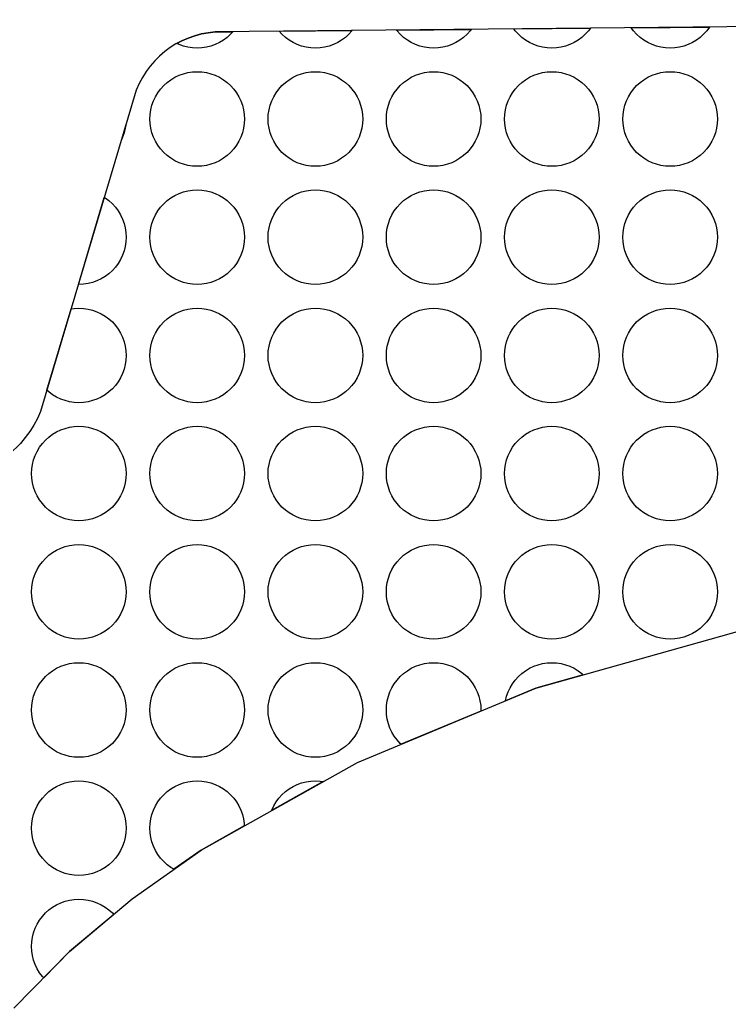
# Model space of a CAD drawing. Header units: millimetres. Extents: x 13 to 146, y -291 to -195.
# Drawn here: x 80.22 to 95.22, y -216.4 to -195.49 of the extents above; entities that cross this region are included whole.
import ezdxf

# ---------------------------------------------------------------- set-up
doc = ezdxf.new("R2010")
doc.units = ezdxf.units.MM
doc.layers.add('background', color=7, linetype='Continuous')
doc.layers.add('outline_2', color=3, linetype='Continuous')

msp = doc.modelspace()

# ---------------------------------------------------------------- linework, layer by layer
at = {"layer": 'background'}
for points in [[(92.28, -195.67), (92.239, -195.725), (92.173, -195.798), (92.1, -195.864), (92.021, -195.922), (91.937, -195.973), (91.848, -196.015), (91.756, -196.048), (91.661, -196.072), (91.564, -196.086), (91.466, -196.091), (91.368, -196.086), (91.27, -196.072), (91.175, -196.048), (91.083, -196.015), (90.994, -195.973), (90.91, -195.922), (90.831, -195.864), (90.758, -195.798), (90.693, -195.725), (90.663, -195.686)], [(94.798, -195.645), (94.797, -195.647), (94.739, -195.725), (94.673, -195.798), (94.6, -195.864), (94.521, -195.922), (94.437, -195.973), (94.348, -196.015), (94.256, -196.048), (94.161, -196.072), (94.064, -196.086), (93.966, -196.091), (93.868, -196.086), (93.77, -196.072), (93.675, -196.048), (93.583, -196.015), (93.494, -195.973), (93.41, -195.922), (93.331, -195.864), (93.258, -195.798), (93.193, -195.725), (93.145, -195.661)], [(83.645, -195.936), (83.777, -195.878), (83.914, -195.83), (84.055, -195.792), (84.199, -195.765), (84.346, -195.748), (84.722, -195.744), (84.673, -195.798), (84.6, -195.864), (84.521, -195.922), (84.437, -195.973), (84.348, -196.015), (84.256, -196.048), (84.161, -196.072), (84.064, -196.086), (83.966, -196.091), (83.868, -196.086), (83.77, -196.072), (83.675, -196.048), (83.583, -196.015), (83.537, -195.993)], [(87.243, -195.719), (87.239, -195.725), (87.173, -195.798), (87.1, -195.864), (87.021, -195.922), (86.937, -195.973), (86.848, -196.015), (86.756, -196.048), (86.661, -196.072), (86.564, -196.086), (86.466, -196.091), (86.368, -196.086), (86.27, -196.072), (86.175, -196.048), (86.083, -196.015), (85.994, -195.973), (85.91, -195.922), (85.831, -195.864), (85.758, -195.798), (85.701, -195.735)], [(89.761, -195.695), (89.739, -195.725), (89.673, -195.798), (89.6, -195.864), (89.521, -195.922), (89.437, -195.973), (89.348, -196.015), (89.256, -196.048), (89.161, -196.072), (89.064, -196.086), (88.966, -196.091), (88.868, -196.086), (88.77, -196.072), (88.675, -196.048), (88.583, -196.015), (88.494, -195.973), (88.41, -195.922), (88.331, -195.864), (88.258, -195.798), (88.193, -195.725), (88.181, -195.71)], [(84.966, -197.591), (84.961, -197.689), (84.946, -197.786), (84.922, -197.881), (84.889, -197.974), (84.847, -198.062), (84.797, -198.147), (84.739, -198.225), (84.673, -198.298), (84.6, -198.364), (84.521, -198.422), (84.437, -198.473), (84.348, -198.515), (84.256, -198.548), (84.161, -198.572), (84.064, -198.586), (83.966, -198.591), (83.868, -198.586), (83.77, -198.572), (83.675, -198.548), (83.583, -198.515), (83.494, -198.473), (83.41, -198.422), (83.331, -198.364), (83.258, -198.298), (83.193, -198.225), (83.134, -198.147), (83.084, -198.062), (83.042, -197.974), (83.009, -197.881), (82.985, -197.786), (82.97, -197.689), (82.966, -197.591), (82.97, -197.493), (82.985, -197.396), (83.009, -197.301), (83.042, -197.208), (83.084, -197.12), (83.134, -197.035), (83.193, -196.957), (83.258, -196.884), (83.331, -196.818), (83.41, -196.76), (83.494, -196.709), (83.583, -196.667), (83.675, -196.634), (83.77, -196.61), (83.868, -196.596), (83.966, -196.591), (84.064, -196.596), (84.161, -196.61), (84.256, -196.634), (84.348, -196.667), (84.437, -196.709), (84.521, -196.76), (84.6, -196.818), (84.673, -196.884), (84.739, -196.957), (84.797, -197.035), (84.847, -197.12), (84.889, -197.208), (84.922, -197.301), (84.946, -197.396), (84.961, -197.493)], [(87.466, -197.591), (87.461, -197.689), (87.446, -197.786), (87.422, -197.881), (87.389, -197.974), (87.347, -198.062), (87.297, -198.147), (87.239, -198.225), (87.173, -198.298), (87.1, -198.364), (87.021, -198.422), (86.937, -198.473), (86.848, -198.515), (86.756, -198.548), (86.661, -198.572), (86.564, -198.586), (86.466, -198.591), (86.368, -198.586), (86.27, -198.572), (86.175, -198.548), (86.083, -198.515), (85.994, -198.473), (85.91, -198.422), (85.831, -198.364), (85.758, -198.298), (85.693, -198.225), (85.634, -198.147), (85.584, -198.062), (85.542, -197.974), (85.509, -197.881), (85.485, -197.786), (85.47, -197.689), (85.466, -197.591), (85.47, -197.493), (85.485, -197.396), (85.509, -197.301), (85.542, -197.208), (85.584, -197.12), (85.634, -197.035), (85.693, -196.957), (85.758, -196.884), (85.831, -196.818), (85.91, -196.76), (85.994, -196.709), (86.083, -196.667), (86.175, -196.634), (86.27, -196.61), (86.368, -196.596), (86.466, -196.591), (86.564, -196.596), (86.661, -196.61), (86.756, -196.634), (86.848, -196.667), (86.937, -196.709), (87.021, -196.76), (87.1, -196.818), (87.173, -196.884), (87.239, -196.957), (87.297, -197.035), (87.347, -197.12), (87.389, -197.208), (87.422, -197.301), (87.446, -197.396), (87.461, -197.493)], [(89.966, -197.591), (89.961, -197.689), (89.946, -197.786), (89.922, -197.881), (89.889, -197.974), (89.847, -198.062), (89.797, -198.147), (89.739, -198.225), (89.673, -198.298), (89.6, -198.364), (89.521, -198.422), (89.437, -198.473), (89.348, -198.515), (89.256, -198.548), (89.161, -198.572), (89.064, -198.586), (88.966, -198.591), (88.868, -198.586), (88.77, -198.572), (88.675, -198.548), (88.583, -198.515), (88.494, -198.473), (88.41, -198.422), (88.331, -198.364), (88.258, -198.298), (88.193, -198.225), (88.134, -198.147), (88.084, -198.062), (88.042, -197.974), (88.009, -197.881), (87.985, -197.786), (87.97, -197.689), (87.966, -197.591), (87.97, -197.493), (87.985, -197.396), (88.009, -197.301), (88.042, -197.208), (88.084, -197.12), (88.134, -197.035), (88.193, -196.957), (88.258, -196.884), (88.331, -196.818), (88.41, -196.76), (88.494, -196.709), (88.583, -196.667), (88.675, -196.634), (88.77, -196.61), (88.868, -196.596), (88.966, -196.591), (89.064, -196.596), (89.161, -196.61), (89.256, -196.634), (89.348, -196.667), (89.437, -196.709), (89.521, -196.76), (89.6, -196.818), (89.673, -196.884), (89.739, -196.957), (89.797, -197.035), (89.847, -197.12), (89.889, -197.208), (89.922, -197.301), (89.946, -197.396), (89.961, -197.493)], [(92.466, -197.591), (92.461, -197.689), (92.446, -197.786), (92.422, -197.881), (92.389, -197.974), (92.347, -198.062), (92.297, -198.147), (92.239, -198.225), (92.173, -198.298), (92.1, -198.364), (92.021, -198.422), (91.937, -198.473), (91.848, -198.515), (91.756, -198.548), (91.661, -198.572), (91.564, -198.586), (91.466, -198.591), (91.368, -198.586), (91.27, -198.572), (91.175, -198.548), (91.083, -198.515), (90.994, -198.473), (90.91, -198.422), (90.831, -198.364), (90.758, -198.298), (90.693, -198.225), (90.634, -198.147), (90.584, -198.062), (90.542, -197.974), (90.509, -197.881), (90.485, -197.786), (90.47, -197.689), (90.466, -197.591), (90.47, -197.493), (90.485, -197.396), (90.509, -197.301), (90.542, -197.208), (90.584, -197.12), (90.634, -197.035), (90.693, -196.957), (90.758, -196.884), (90.831, -196.818), (90.91, -196.76), (90.994, -196.709), (91.083, -196.667), (91.175, -196.634), (91.27, -196.61), (91.368, -196.596), (91.466, -196.591), (91.564, -196.596), (91.661, -196.61), (91.756, -196.634), (91.848, -196.667), (91.937, -196.709), (92.021, -196.76), (92.1, -196.818), (92.173, -196.884), (92.239, -196.957), (92.297, -197.035), (92.347, -197.12), (92.389, -197.208), (92.422, -197.301), (92.446, -197.396), (92.461, -197.493)], [(94.966, -197.591), (94.961, -197.689), (94.946, -197.786), (94.922, -197.881), (94.889, -197.974), (94.847, -198.062), (94.797, -198.147), (94.739, -198.225), (94.673, -198.298), (94.6, -198.364), (94.521, -198.422), (94.437, -198.473), (94.348, -198.515), (94.256, -198.548), (94.161, -198.572), (94.064, -198.586), (93.966, -198.591), (93.868, -198.586), (93.77, -198.572), (93.675, -198.548), (93.583, -198.515), (93.494, -198.473), (93.41, -198.422), (93.331, -198.364), (93.258, -198.298), (93.193, -198.225), (93.134, -198.147), (93.084, -198.062), (93.042, -197.974), (93.009, -197.881), (92.985, -197.786), (92.97, -197.689), (92.966, -197.591), (92.97, -197.493), (92.985, -197.396), (93.009, -197.301), (93.042, -197.208), (93.084, -197.12), (93.134, -197.035), (93.193, -196.957), (93.258, -196.884), (93.331, -196.818), (93.41, -196.76), (93.494, -196.709), (93.583, -196.667), (93.675, -196.634), (93.77, -196.61), (93.868, -196.596), (93.966, -196.591), (94.064, -196.596), (94.161, -196.61), (94.256, -196.634), (94.348, -196.667), (94.437, -196.709), (94.521, -196.76), (94.6, -196.818), (94.673, -196.884), (94.739, -196.957), (94.797, -197.035), (94.847, -197.12), (94.889, -197.208), (94.922, -197.301), (94.946, -197.396), (94.961, -197.493)], [(82.455, -197.731), (82.446, -197.786), (82.422, -197.881), (82.389, -197.974), (82.37, -198.014)], [(84.966, -200.091), (84.961, -200.189), (84.946, -200.286), (84.922, -200.381), (84.889, -200.474), (84.847, -200.562), (84.797, -200.647), (84.739, -200.725), (84.673, -200.798), (84.6, -200.864), (84.521, -200.922), (84.437, -200.973), (84.348, -201.015), (84.256, -201.048), (84.161, -201.072), (84.064, -201.086), (83.966, -201.091), (83.868, -201.086), (83.77, -201.072), (83.675, -201.048), (83.583, -201.015), (83.494, -200.973), (83.41, -200.922), (83.331, -200.864), (83.258, -200.798), (83.193, -200.725), (83.134, -200.647), (83.084, -200.562), (83.042, -200.474), (83.009, -200.381), (82.985, -200.286), (82.97, -200.189), (82.966, -200.091), (82.97, -199.993), (82.985, -199.896), (83.009, -199.801), (83.042, -199.708), (83.084, -199.62), (83.134, -199.535), (83.193, -199.457), (83.258, -199.384), (83.331, -199.318), (83.41, -199.26), (83.494, -199.209), (83.583, -199.167), (83.675, -199.134), (83.77, -199.11), (83.868, -199.096), (83.966, -199.091), (84.064, -199.096), (84.161, -199.11), (84.256, -199.134), (84.348, -199.167), (84.437, -199.209), (84.521, -199.26), (84.6, -199.318), (84.673, -199.384), (84.739, -199.457), (84.797, -199.535), (84.847, -199.62), (84.889, -199.708), (84.922, -199.801), (84.946, -199.896), (84.961, -199.993)], [(87.466, -200.091), (87.461, -200.189), (87.446, -200.286), (87.422, -200.381), (87.389, -200.474), (87.347, -200.562), (87.297, -200.647), (87.239, -200.725), (87.173, -200.798), (87.1, -200.864), (87.021, -200.922), (86.937, -200.973), (86.848, -201.015), (86.756, -201.048), (86.661, -201.072), (86.564, -201.086), (86.466, -201.091), (86.368, -201.086), (86.27, -201.072), (86.175, -201.048), (86.083, -201.015), (85.994, -200.973), (85.91, -200.922), (85.831, -200.864), (85.758, -200.798), (85.693, -200.725), (85.634, -200.647), (85.584, -200.562), (85.542, -200.474), (85.509, -200.381), (85.485, -200.286), (85.47, -200.189), (85.466, -200.091), (85.47, -199.993), (85.485, -199.896), (85.509, -199.801), (85.542, -199.708), (85.584, -199.62), (85.634, -199.535), (85.693, -199.457), (85.758, -199.384), (85.831, -199.318), (85.91, -199.26), (85.994, -199.209), (86.083, -199.167), (86.175, -199.134), (86.27, -199.11), (86.368, -199.096), (86.466, -199.091), (86.564, -199.096), (86.661, -199.11), (86.756, -199.134), (86.848, -199.167), (86.937, -199.209), (87.021, -199.26), (87.1, -199.318), (87.173, -199.384), (87.239, -199.457), (87.297, -199.535), (87.347, -199.62), (87.389, -199.708), (87.422, -199.801), (87.446, -199.896), (87.461, -199.993)], [(89.966, -200.091), (89.961, -200.189), (89.946, -200.286), (89.922, -200.381), (89.889, -200.474), (89.847, -200.562), (89.797, -200.647), (89.739, -200.725), (89.673, -200.798), (89.6, -200.864), (89.521, -200.922), (89.437, -200.973), (89.348, -201.015), (89.256, -201.048), (89.161, -201.072), (89.064, -201.086), (88.966, -201.091), (88.868, -201.086), (88.77, -201.072), (88.675, -201.048), (88.583, -201.015), (88.494, -200.973), (88.41, -200.922), (88.331, -200.864), (88.258, -200.798), (88.193, -200.725), (88.134, -200.647), (88.084, -200.562), (88.042, -200.474), (88.009, -200.381), (87.985, -200.286), (87.97, -200.189), (87.966, -200.091), (87.97, -199.993), (87.985, -199.896), (88.009, -199.801), (88.042, -199.708), (88.084, -199.62), (88.134, -199.535), (88.193, -199.457), (88.258, -199.384), (88.331, -199.318), (88.41, -199.26), (88.494, -199.209), (88.583, -199.167), (88.675, -199.134), (88.77, -199.11), (88.868, -199.096), (88.966, -199.091), (89.064, -199.096), (89.161, -199.11), (89.256, -199.134), (89.348, -199.167), (89.437, -199.209), (89.521, -199.26), (89.6, -199.318), (89.673, -199.384), (89.739, -199.457), (89.797, -199.535), (89.847, -199.62), (89.889, -199.708), (89.922, -199.801), (89.946, -199.896), (89.961, -199.993)], [(92.466, -200.091), (92.461, -200.189), (92.446, -200.286), (92.422, -200.381), (92.389, -200.474), (92.347, -200.562), (92.297, -200.647), (92.239, -200.725), (92.173, -200.798), (92.1, -200.864), (92.021, -200.922), (91.937, -200.973), (91.848, -201.015), (91.756, -201.048), (91.661, -201.072), (91.564, -201.086), (91.466, -201.091), (91.368, -201.086), (91.27, -201.072), (91.175, -201.048), (91.083, -201.015), (90.994, -200.973), (90.91, -200.922), (90.831, -200.864), (90.758, -200.798), (90.693, -200.725), (90.634, -200.647), (90.584, -200.562), (90.542, -200.474), (90.509, -200.381), (90.485, -200.286), (90.47, -200.189), (90.466, -200.091), (90.47, -199.993), (90.485, -199.896), (90.509, -199.801), (90.542, -199.708), (90.584, -199.62), (90.634, -199.535), (90.693, -199.457), (90.758, -199.384), (90.831, -199.318), (90.91, -199.26), (90.994, -199.209), (91.083, -199.167), (91.175, -199.134), (91.27, -199.11), (91.368, -199.096), (91.466, -199.091), (91.564, -199.096), (91.661, -199.11), (91.756, -199.134), (91.848, -199.167), (91.937, -199.209), (92.021, -199.26), (92.1, -199.318), (92.173, -199.384), (92.239, -199.457), (92.297, -199.535), (92.347, -199.62), (92.389, -199.708), (92.422, -199.801), (92.446, -199.896), (92.461, -199.993)], [(94.966, -200.091), (94.961, -200.189), (94.946, -200.286), (94.922, -200.381), (94.889, -200.474), (94.847, -200.562), (94.797, -200.647), (94.739, -200.725), (94.673, -200.798), (94.6, -200.864), (94.521, -200.922), (94.437, -200.973), (94.348, -201.015), (94.256, -201.048), (94.161, -201.072), (94.064, -201.086), (93.966, -201.091), (93.868, -201.086), (93.77, -201.072), (93.675, -201.048), (93.583, -201.015), (93.494, -200.973), (93.41, -200.922), (93.331, -200.864), (93.258, -200.798), (93.193, -200.725), (93.134, -200.647), (93.084, -200.562), (93.042, -200.474), (93.009, -200.381), (92.985, -200.286), (92.97, -200.189), (92.966, -200.091), (92.97, -199.993), (92.985, -199.896), (93.009, -199.801), (93.042, -199.708), (93.084, -199.62), (93.134, -199.535), (93.193, -199.457), (93.258, -199.384), (93.331, -199.318), (93.41, -199.26), (93.494, -199.209), (93.583, -199.167), (93.675, -199.134), (93.77, -199.11), (93.868, -199.096), (93.966, -199.091), (94.064, -199.096), (94.161, -199.11), (94.256, -199.134), (94.348, -199.167), (94.437, -199.209), (94.521, -199.26), (94.6, -199.318), (94.673, -199.384), (94.739, -199.457), (94.797, -199.535), (94.847, -199.62), (94.889, -199.708), (94.922, -199.801), (94.946, -199.896), (94.961, -199.993)], [(82.003, -199.249), (82.021, -199.26), (82.1, -199.318), (82.173, -199.384), (82.239, -199.457), (82.297, -199.535), (82.347, -199.62), (82.389, -199.708), (82.422, -199.801), (82.446, -199.896), (82.461, -199.993), (82.466, -200.091), (82.461, -200.189), (82.446, -200.286), (82.422, -200.381), (82.389, -200.474), (82.347, -200.562), (82.297, -200.647), (82.239, -200.725), (82.173, -200.798), (82.1, -200.864), (82.021, -200.922), (81.937, -200.973), (81.848, -201.015), (81.756, -201.048), (81.661, -201.072), (81.564, -201.086), (81.466, -201.091), (81.455, -201.09)], [(81.301, -201.606), (81.368, -201.596), (81.466, -201.591), (81.564, -201.596), (81.661, -201.61), (81.756, -201.634), (81.848, -201.667), (81.937, -201.709), (82.021, -201.76), (82.1, -201.818), (82.173, -201.884), (82.239, -201.957), (82.297, -202.035), (82.347, -202.12), (82.389, -202.208), (82.422, -202.301), (82.446, -202.396), (82.461, -202.493), (82.466, -202.591), (82.461, -202.689), (82.446, -202.786), (82.422, -202.881), (82.389, -202.974), (82.347, -203.062), (82.297, -203.147), (82.239, -203.225), (82.173, -203.298), (82.1, -203.364), (82.021, -203.422), (81.937, -203.473), (81.848, -203.515), (81.756, -203.548), (81.661, -203.572), (81.564, -203.586), (81.466, -203.591), (81.368, -203.586), (81.27, -203.572), (81.175, -203.548), (81.083, -203.515), (80.994, -203.473), (80.91, -203.422), (80.831, -203.364), (80.789, -203.326)], [(84.966, -202.591), (84.961, -202.689), (84.946, -202.786), (84.922, -202.881), (84.889, -202.974), (84.847, -203.062), (84.797, -203.147), (84.739, -203.225), (84.673, -203.298), (84.6, -203.364), (84.521, -203.422), (84.437, -203.473), (84.348, -203.515), (84.256, -203.548), (84.161, -203.572), (84.064, -203.586), (83.966, -203.591), (83.868, -203.586), (83.77, -203.572), (83.675, -203.548), (83.583, -203.515), (83.494, -203.473), (83.41, -203.422), (83.331, -203.364), (83.258, -203.298), (83.193, -203.225), (83.134, -203.147), (83.084, -203.062), (83.042, -202.974), (83.009, -202.881), (82.985, -202.786), (82.97, -202.689), (82.966, -202.591), (82.97, -202.493), (82.985, -202.396), (83.009, -202.301), (83.042, -202.208), (83.084, -202.12), (83.134, -202.035), (83.193, -201.957), (83.258, -201.884), (83.331, -201.818), (83.41, -201.76), (83.494, -201.709), (83.583, -201.667), (83.675, -201.634), (83.77, -201.61), (83.868, -201.596), (83.966, -201.591), (84.064, -201.596), (84.161, -201.61), (84.256, -201.634), (84.348, -201.667), (84.437, -201.709), (84.521, -201.76), (84.6, -201.818), (84.673, -201.884), (84.739, -201.957), (84.797, -202.035), (84.847, -202.12), (84.889, -202.208), (84.922, -202.301), (84.946, -202.396), (84.961, -202.493)], [(87.466, -202.591), (87.461, -202.689), (87.446, -202.786), (87.422, -202.881), (87.389, -202.974), (87.347, -203.062), (87.297, -203.147), (87.239, -203.225), (87.173, -203.298), (87.1, -203.364), (87.021, -203.422), (86.937, -203.473), (86.848, -203.515), (86.756, -203.548), (86.661, -203.572), (86.564, -203.586), (86.466, -203.591), (86.368, -203.586), (86.27, -203.572), (86.175, -203.548), (86.083, -203.515), (85.994, -203.473), (85.91, -203.422), (85.831, -203.364), (85.758, -203.298), (85.693, -203.225), (85.634, -203.147), (85.584, -203.062), (85.542, -202.974), (85.509, -202.881), (85.485, -202.786), (85.47, -202.689), (85.466, -202.591), (85.47, -202.493), (85.485, -202.396), (85.509, -202.301), (85.542, -202.208), (85.584, -202.12), (85.634, -202.035), (85.693, -201.957), (85.758, -201.884), (85.831, -201.818), (85.91, -201.76), (85.994, -201.709), (86.083, -201.667), (86.175, -201.634), (86.27, -201.61), (86.368, -201.596), (86.466, -201.591), (86.564, -201.596), (86.661, -201.61), (86.756, -201.634), (86.848, -201.667), (86.937, -201.709), (87.021, -201.76), (87.1, -201.818), (87.173, -201.884), (87.239, -201.957), (87.297, -202.035), (87.347, -202.12), (87.389, -202.208), (87.422, -202.301), (87.446, -202.396), (87.461, -202.493)], [(89.966, -202.591), (89.961, -202.689), (89.946, -202.786), (89.922, -202.881), (89.889, -202.974), (89.847, -203.062), (89.797, -203.147), (89.739, -203.225), (89.673, -203.298), (89.6, -203.364), (89.521, -203.422), (89.437, -203.473), (89.348, -203.515), (89.256, -203.548), (89.161, -203.572), (89.064, -203.586), (88.966, -203.591), (88.868, -203.586), (88.77, -203.572), (88.675, -203.548), (88.583, -203.515), (88.494, -203.473), (88.41, -203.422), (88.331, -203.364), (88.258, -203.298), (88.193, -203.225), (88.134, -203.147), (88.084, -203.062), (88.042, -202.974), (88.009, -202.881), (87.985, -202.786), (87.97, -202.689), (87.966, -202.591), (87.97, -202.493), (87.985, -202.396), (88.009, -202.301), (88.042, -202.208), (88.084, -202.12), (88.134, -202.035), (88.193, -201.957), (88.258, -201.884), (88.331, -201.818), (88.41, -201.76), (88.494, -201.709), (88.583, -201.667), (88.675, -201.634), (88.77, -201.61), (88.868, -201.596), (88.966, -201.591), (89.064, -201.596), (89.161, -201.61), (89.256, -201.634), (89.348, -201.667), (89.437, -201.709), (89.521, -201.76), (89.6, -201.818), (89.673, -201.884), (89.739, -201.957), (89.797, -202.035), (89.847, -202.12), (89.889, -202.208), (89.922, -202.301), (89.946, -202.396), (89.961, -202.493)], [(92.466, -202.591), (92.461, -202.689), (92.446, -202.786), (92.422, -202.881), (92.389, -202.974), (92.347, -203.062), (92.297, -203.147), (92.239, -203.225), (92.173, -203.298), (92.1, -203.364), (92.021, -203.422), (91.937, -203.473), (91.848, -203.515), (91.756, -203.548), (91.661, -203.572), (91.564, -203.586), (91.466, -203.591), (91.368, -203.586), (91.27, -203.572), (91.175, -203.548), (91.083, -203.515), (90.994, -203.473), (90.91, -203.422), (90.831, -203.364), (90.758, -203.298), (90.693, -203.225), (90.634, -203.147), (90.584, -203.062), (90.542, -202.974), (90.509, -202.881), (90.485, -202.786), (90.47, -202.689), (90.466, -202.591), (90.47, -202.493), (90.485, -202.396), (90.509, -202.301), (90.542, -202.208), (90.584, -202.12), (90.634, -202.035), (90.693, -201.957), (90.758, -201.884), (90.831, -201.818), (90.91, -201.76), (90.994, -201.709), (91.083, -201.667), (91.175, -201.634), (91.27, -201.61), (91.368, -201.596), (91.466, -201.591), (91.564, -201.596), (91.661, -201.61), (91.756, -201.634), (91.848, -201.667), (91.937, -201.709), (92.021, -201.76), (92.1, -201.818), (92.173, -201.884), (92.239, -201.957), (92.297, -202.035), (92.347, -202.12), (92.389, -202.208), (92.422, -202.301), (92.446, -202.396), (92.461, -202.493)], [(94.966, -202.591), (94.961, -202.689), (94.946, -202.786), (94.922, -202.881), (94.889, -202.974), (94.847, -203.062), (94.797, -203.147), (94.739, -203.225), (94.673, -203.298), (94.6, -203.364), (94.521, -203.422), (94.437, -203.473), (94.348, -203.515), (94.256, -203.548), (94.161, -203.572), (94.064, -203.586), (93.966, -203.591), (93.868, -203.586), (93.77, -203.572), (93.675, -203.548), (93.583, -203.515), (93.494, -203.473), (93.41, -203.422), (93.331, -203.364), (93.258, -203.298), (93.193, -203.225), (93.134, -203.147), (93.084, -203.062), (93.042, -202.974), (93.009, -202.881), (92.985, -202.786), (92.97, -202.689), (92.966, -202.591), (92.97, -202.493), (92.985, -202.396), (93.009, -202.301), (93.042, -202.208), (93.084, -202.12), (93.134, -202.035), (93.193, -201.957), (93.258, -201.884), (93.331, -201.818), (93.41, -201.76), (93.494, -201.709), (93.583, -201.667), (93.675, -201.634), (93.77, -201.61), (93.868, -201.596), (93.966, -201.591), (94.064, -201.596), (94.161, -201.61), (94.256, -201.634), (94.348, -201.667), (94.437, -201.709), (94.521, -201.76), (94.6, -201.818), (94.673, -201.884), (94.739, -201.957), (94.797, -202.035), (94.847, -202.12), (94.889, -202.208), (94.922, -202.301), (94.946, -202.396), (94.961, -202.493)], [(82.466, -205.091), (82.461, -205.189), (82.446, -205.286), (82.422, -205.381), (82.389, -205.474), (82.347, -205.562), (82.297, -205.647), (82.239, -205.725), (82.173, -205.798), (82.1, -205.864), (82.021, -205.922), (81.937, -205.973), (81.848, -206.015), (81.756, -206.048), (81.661, -206.072), (81.564, -206.086), (81.466, -206.091), (81.368, -206.086), (81.27, -206.072), (81.175, -206.048), (81.083, -206.015), (80.994, -205.973), (80.91, -205.922), (80.831, -205.864), (80.758, -205.798), (80.693, -205.725), (80.634, -205.647), (80.584, -205.562), (80.542, -205.474), (80.509, -205.381), (80.485, -205.286), (80.47, -205.189), (80.466, -205.091), (80.47, -204.993), (80.485, -204.896), (80.509, -204.801), (80.542, -204.708), (80.584, -204.62), (80.634, -204.535), (80.693, -204.457), (80.758, -204.384), (80.831, -204.318), (80.91, -204.26), (80.994, -204.209), (81.083, -204.167), (81.175, -204.134), (81.27, -204.11), (81.368, -204.096), (81.466, -204.091), (81.564, -204.096), (81.661, -204.11), (81.756, -204.134), (81.848, -204.167), (81.937, -204.209), (82.021, -204.26), (82.1, -204.318), (82.173, -204.384), (82.239, -204.457), (82.297, -204.535), (82.347, -204.62), (82.389, -204.708), (82.422, -204.801), (82.446, -204.896), (82.461, -204.993)], [(84.966, -205.091), (84.961, -205.189), (84.946, -205.286), (84.922, -205.381), (84.889, -205.474), (84.847, -205.562), (84.797, -205.647), (84.739, -205.725), (84.673, -205.798), (84.6, -205.864), (84.521, -205.922), (84.437, -205.973), (84.348, -206.015), (84.256, -206.048), (84.161, -206.072), (84.064, -206.086), (83.966, -206.091), (83.868, -206.086), (83.77, -206.072), (83.675, -206.048), (83.583, -206.015), (83.494, -205.973), (83.41, -205.922), (83.331, -205.864), (83.258, -205.798), (83.193, -205.725), (83.134, -205.647), (83.084, -205.562), (83.042, -205.474), (83.009, -205.381), (82.985, -205.286), (82.97, -205.189), (82.966, -205.091), (82.97, -204.993), (82.985, -204.896), (83.009, -204.801), (83.042, -204.708), (83.084, -204.62), (83.134, -204.535), (83.193, -204.457), (83.258, -204.384), (83.331, -204.318), (83.41, -204.26), (83.494, -204.209), (83.583, -204.167), (83.675, -204.134), (83.77, -204.11), (83.868, -204.096), (83.966, -204.091), (84.064, -204.096), (84.161, -204.11), (84.256, -204.134), (84.348, -204.167), (84.437, -204.209), (84.521, -204.26), (84.6, -204.318), (84.673, -204.384), (84.739, -204.457), (84.797, -204.535), (84.847, -204.62), (84.889, -204.708), (84.922, -204.801), (84.946, -204.896), (84.961, -204.993)], [(87.466, -205.091), (87.461, -205.189), (87.446, -205.286), (87.422, -205.381), (87.389, -205.474), (87.347, -205.562), (87.297, -205.647), (87.239, -205.725), (87.173, -205.798), (87.1, -205.864), (87.021, -205.922), (86.937, -205.973), (86.848, -206.015), (86.756, -206.048), (86.661, -206.072), (86.564, -206.086), (86.466, -206.091), (86.368, -206.086), (86.27, -206.072), (86.175, -206.048), (86.083, -206.015), (85.994, -205.973), (85.91, -205.922), (85.831, -205.864), (85.758, -205.798), (85.693, -205.725), (85.634, -205.647), (85.584, -205.562), (85.542, -205.474), (85.509, -205.381), (85.485, -205.286), (85.47, -205.189), (85.466, -205.091), (85.47, -204.993), (85.485, -204.896), (85.509, -204.801), (85.542, -204.708), (85.584, -204.62), (85.634, -204.535), (85.693, -204.457), (85.758, -204.384), (85.831, -204.318), (85.91, -204.26), (85.994, -204.209), (86.083, -204.167), (86.175, -204.134), (86.27, -204.11), (86.368, -204.096), (86.466, -204.091), (86.564, -204.096), (86.661, -204.11), (86.756, -204.134), (86.848, -204.167), (86.937, -204.209), (87.021, -204.26), (87.1, -204.318), (87.173, -204.384), (87.239, -204.457), (87.297, -204.535), (87.347, -204.62), (87.389, -204.708), (87.422, -204.801), (87.446, -204.896), (87.461, -204.993)], [(89.966, -205.091), (89.961, -205.189), (89.946, -205.286), (89.922, -205.381), (89.889, -205.474), (89.847, -205.562), (89.797, -205.647), (89.739, -205.725), (89.673, -205.798), (89.6, -205.864), (89.521, -205.922), (89.437, -205.973), (89.348, -206.015), (89.256, -206.048), (89.161, -206.072), (89.064, -206.086), (88.966, -206.091), (88.868, -206.086), (88.77, -206.072), (88.675, -206.048), (88.583, -206.015), (88.494, -205.973), (88.41, -205.922), (88.331, -205.864), (88.258, -205.798), (88.193, -205.725), (88.134, -205.647), (88.084, -205.562), (88.042, -205.474), (88.009, -205.381), (87.985, -205.286), (87.97, -205.189), (87.966, -205.091), (87.97, -204.993), (87.985, -204.896), (88.009, -204.801), (88.042, -204.708), (88.084, -204.62), (88.134, -204.535), (88.193, -204.457), (88.258, -204.384), (88.331, -204.318), (88.41, -204.26), (88.494, -204.209), (88.583, -204.167), (88.675, -204.134), (88.77, -204.11), (88.868, -204.096), (88.966, -204.091), (89.064, -204.096), (89.161, -204.11), (89.256, -204.134), (89.348, -204.167), (89.437, -204.209), (89.521, -204.26), (89.6, -204.318), (89.673, -204.384), (89.739, -204.457), (89.797, -204.535), (89.847, -204.62), (89.889, -204.708), (89.922, -204.801), (89.946, -204.896), (89.961, -204.993)], [(92.466, -205.091), (92.461, -205.189), (92.446, -205.286), (92.422, -205.381), (92.389, -205.474), (92.347, -205.562), (92.297, -205.647), (92.239, -205.725), (92.173, -205.798), (92.1, -205.864), (92.021, -205.922), (91.937, -205.973), (91.848, -206.015), (91.756, -206.048), (91.661, -206.072), (91.564, -206.086), (91.466, -206.091), (91.368, -206.086), (91.27, -206.072), (91.175, -206.048), (91.083, -206.015), (90.994, -205.973), (90.91, -205.922), (90.831, -205.864), (90.758, -205.798), (90.693, -205.725), (90.634, -205.647), (90.584, -205.562), (90.542, -205.474), (90.509, -205.381), (90.485, -205.286), (90.47, -205.189), (90.466, -205.091), (90.47, -204.993), (90.485, -204.896), (90.509, -204.801), (90.542, -204.708), (90.584, -204.62), (90.634, -204.535), (90.693, -204.457), (90.758, -204.384), (90.831, -204.318), (90.91, -204.26), (90.994, -204.209), (91.083, -204.167), (91.175, -204.134), (91.27, -204.11), (91.368, -204.096), (91.466, -204.091), (91.564, -204.096), (91.661, -204.11), (91.756, -204.134), (91.848, -204.167), (91.937, -204.209), (92.021, -204.26), (92.1, -204.318), (92.173, -204.384), (92.239, -204.457), (92.297, -204.535), (92.347, -204.62), (92.389, -204.708), (92.422, -204.801), (92.446, -204.896), (92.461, -204.993)], [(94.966, -205.091), (94.961, -205.189), (94.946, -205.286), (94.922, -205.381), (94.889, -205.474), (94.847, -205.562), (94.797, -205.647), (94.739, -205.725), (94.673, -205.798), (94.6, -205.864), (94.521, -205.922), (94.437, -205.973), (94.348, -206.015), (94.256, -206.048), (94.161, -206.072), (94.064, -206.086), (93.966, -206.091), (93.868, -206.086), (93.77, -206.072), (93.675, -206.048), (93.583, -206.015), (93.494, -205.973), (93.41, -205.922), (93.331, -205.864), (93.258, -205.798), (93.193, -205.725), (93.134, -205.647), (93.084, -205.562), (93.042, -205.474), (93.009, -205.381), (92.985, -205.286), (92.97, -205.189), (92.966, -205.091), (92.97, -204.993), (92.985, -204.896), (93.009, -204.801), (93.042, -204.708), (93.084, -204.62), (93.134, -204.535), (93.193, -204.457), (93.258, -204.384), (93.331, -204.318), (93.41, -204.26), (93.494, -204.209), (93.583, -204.167), (93.675, -204.134), (93.77, -204.11), (93.868, -204.096), (93.966, -204.091), (94.064, -204.096), (94.161, -204.11), (94.256, -204.134), (94.348, -204.167), (94.437, -204.209), (94.521, -204.26), (94.6, -204.318), (94.673, -204.384), (94.739, -204.457), (94.797, -204.535), (94.847, -204.62), (94.889, -204.708), (94.922, -204.801), (94.946, -204.896), (94.961, -204.993)], [(82.466, -207.591), (82.461, -207.689), (82.446, -207.786), (82.422, -207.881), (82.389, -207.974), (82.347, -208.062), (82.297, -208.147), (82.239, -208.225), (82.173, -208.298), (82.1, -208.364), (82.021, -208.422), (81.937, -208.473), (81.848, -208.515), (81.756, -208.548), (81.661, -208.572), (81.564, -208.586), (81.466, -208.591), (81.368, -208.586), (81.27, -208.572), (81.175, -208.548), (81.083, -208.515), (80.994, -208.473), (80.91, -208.422), (80.831, -208.364), (80.758, -208.298), (80.693, -208.225), (80.634, -208.147), (80.584, -208.062), (80.542, -207.974), (80.509, -207.881), (80.485, -207.786), (80.47, -207.689), (80.466, -207.591), (80.47, -207.493), (80.485, -207.396), (80.509, -207.301), (80.542, -207.208), (80.584, -207.12), (80.634, -207.035), (80.693, -206.957), (80.758, -206.884), (80.831, -206.818), (80.91, -206.76), (80.994, -206.709), (81.083, -206.667), (81.175, -206.634), (81.27, -206.61), (81.368, -206.596), (81.466, -206.591), (81.564, -206.596), (81.661, -206.61), (81.756, -206.634), (81.848, -206.667), (81.937, -206.709), (82.021, -206.76), (82.1, -206.818), (82.173, -206.884), (82.239, -206.957), (82.297, -207.035), (82.347, -207.12), (82.389, -207.208), (82.422, -207.301), (82.446, -207.396), (82.461, -207.493)], [(84.966, -207.591), (84.961, -207.689), (84.946, -207.786), (84.922, -207.881), (84.889, -207.974), (84.847, -208.062), (84.797, -208.147), (84.739, -208.225), (84.673, -208.298), (84.6, -208.364), (84.521, -208.422), (84.437, -208.473), (84.348, -208.515), (84.256, -208.548), (84.161, -208.572), (84.064, -208.586), (83.966, -208.591), (83.868, -208.586), (83.77, -208.572), (83.675, -208.548), (83.583, -208.515), (83.494, -208.473), (83.41, -208.422), (83.331, -208.364), (83.258, -208.298), (83.193, -208.225), (83.134, -208.147), (83.084, -208.062), (83.042, -207.974), (83.009, -207.881), (82.985, -207.786), (82.97, -207.689), (82.966, -207.591), (82.97, -207.493), (82.985, -207.396), (83.009, -207.301), (83.042, -207.208), (83.084, -207.12), (83.134, -207.035), (83.193, -206.957), (83.258, -206.884), (83.331, -206.818), (83.41, -206.76), (83.494, -206.709), (83.583, -206.667), (83.675, -206.634), (83.77, -206.61), (83.868, -206.596), (83.966, -206.591), (84.064, -206.596), (84.161, -206.61), (84.256, -206.634), (84.348, -206.667), (84.437, -206.709), (84.521, -206.76), (84.6, -206.818), (84.673, -206.884), (84.739, -206.957), (84.797, -207.035), (84.847, -207.12), (84.889, -207.208), (84.922, -207.301), (84.946, -207.396), (84.961, -207.493)], [(87.466, -207.591), (87.461, -207.689), (87.446, -207.786), (87.422, -207.881), (87.389, -207.974), (87.347, -208.062), (87.297, -208.147), (87.239, -208.225), (87.173, -208.298), (87.1, -208.364), (87.021, -208.422), (86.937, -208.473), (86.848, -208.515), (86.756, -208.548), (86.661, -208.572), (86.564, -208.586), (86.466, -208.591), (86.368, -208.586), (86.27, -208.572), (86.175, -208.548), (86.083, -208.515), (85.994, -208.473), (85.91, -208.422), (85.831, -208.364), (85.758, -208.298), (85.693, -208.225), (85.634, -208.147), (85.584, -208.062), (85.542, -207.974), (85.509, -207.881), (85.485, -207.786), (85.47, -207.689), (85.466, -207.591), (85.47, -207.493), (85.485, -207.396), (85.509, -207.301), (85.542, -207.208), (85.584, -207.12), (85.634, -207.035), (85.693, -206.957), (85.758, -206.884), (85.831, -206.818), (85.91, -206.76), (85.994, -206.709), (86.083, -206.667), (86.175, -206.634), (86.27, -206.61), (86.368, -206.596), (86.466, -206.591), (86.564, -206.596), (86.661, -206.61), (86.756, -206.634), (86.848, -206.667), (86.937, -206.709), (87.021, -206.76), (87.1, -206.818), (87.173, -206.884), (87.239, -206.957), (87.297, -207.035), (87.347, -207.12), (87.389, -207.208), (87.422, -207.301), (87.446, -207.396), (87.461, -207.493)], [(89.966, -207.591), (89.961, -207.689), (89.946, -207.786), (89.922, -207.881), (89.889, -207.974), (89.847, -208.062), (89.797, -208.147), (89.739, -208.225), (89.673, -208.298), (89.6, -208.364), (89.521, -208.422), (89.437, -208.473), (89.348, -208.515), (89.256, -208.548), (89.161, -208.572), (89.064, -208.586), (88.966, -208.591), (88.868, -208.586), (88.77, -208.572), (88.675, -208.548), (88.583, -208.515), (88.494, -208.473), (88.41, -208.422), (88.331, -208.364), (88.258, -208.298), (88.193, -208.225), (88.134, -208.147), (88.084, -208.062), (88.042, -207.974), (88.009, -207.881), (87.985, -207.786), (87.97, -207.689), (87.966, -207.591), (87.97, -207.493), (87.985, -207.396), (88.009, -207.301), (88.042, -207.208), (88.084, -207.12), (88.134, -207.035), (88.193, -206.957), (88.258, -206.884), (88.331, -206.818), (88.41, -206.76), (88.494, -206.709), (88.583, -206.667), (88.675, -206.634), (88.77, -206.61), (88.868, -206.596), (88.966, -206.591), (89.064, -206.596), (89.161, -206.61), (89.256, -206.634), (89.348, -206.667), (89.437, -206.709), (89.521, -206.76), (89.6, -206.818), (89.673, -206.884), (89.739, -206.957), (89.797, -207.035), (89.847, -207.12), (89.889, -207.208), (89.922, -207.301), (89.946, -207.396), (89.961, -207.493)], [(92.466, -207.591), (92.461, -207.689), (92.446, -207.786), (92.422, -207.881), (92.389, -207.974), (92.347, -208.062), (92.297, -208.147), (92.239, -208.225), (92.173, -208.298), (92.1, -208.364), (92.021, -208.422), (91.937, -208.473), (91.848, -208.515), (91.756, -208.548), (91.661, -208.572), (91.564, -208.586), (91.466, -208.591), (91.368, -208.586), (91.27, -208.572), (91.175, -208.548), (91.083, -208.515), (90.994, -208.473), (90.91, -208.422), (90.831, -208.364), (90.758, -208.298), (90.693, -208.225), (90.634, -208.147), (90.584, -208.062), (90.542, -207.974), (90.509, -207.881), (90.485, -207.786), (90.47, -207.689), (90.466, -207.591), (90.47, -207.493), (90.485, -207.396), (90.509, -207.301), (90.542, -207.208), (90.584, -207.12), (90.634, -207.035), (90.693, -206.957), (90.758, -206.884), (90.831, -206.818), (90.91, -206.76), (90.994, -206.709), (91.083, -206.667), (91.175, -206.634), (91.27, -206.61), (91.368, -206.596), (91.466, -206.591), (91.564, -206.596), (91.661, -206.61), (91.756, -206.634), (91.848, -206.667), (91.937, -206.709), (92.021, -206.76), (92.1, -206.818), (92.173, -206.884), (92.239, -206.957), (92.297, -207.035), (92.347, -207.12), (92.389, -207.208), (92.422, -207.301), (92.446, -207.396), (92.461, -207.493)], [(94.966, -207.591), (94.961, -207.689), (94.946, -207.786), (94.922, -207.881), (94.889, -207.974), (94.847, -208.062), (94.797, -208.147), (94.739, -208.225), (94.673, -208.298), (94.6, -208.364), (94.521, -208.422), (94.437, -208.473), (94.348, -208.515), (94.256, -208.548), (94.161, -208.572), (94.064, -208.586), (93.966, -208.591), (93.868, -208.586), (93.77, -208.572), (93.675, -208.548), (93.583, -208.515), (93.494, -208.473), (93.41, -208.422), (93.331, -208.364), (93.258, -208.298), (93.193, -208.225), (93.134, -208.147), (93.084, -208.062), (93.042, -207.974), (93.009, -207.881), (92.985, -207.786), (92.97, -207.689), (92.966, -207.591), (92.97, -207.493), (92.985, -207.396), (93.009, -207.301), (93.042, -207.208), (93.084, -207.12), (93.134, -207.035), (93.193, -206.957), (93.258, -206.884), (93.331, -206.818), (93.41, -206.76), (93.494, -206.709), (93.583, -206.667), (93.675, -206.634), (93.77, -206.61), (93.868, -206.596), (93.966, -206.591), (94.064, -206.596), (94.161, -206.61), (94.256, -206.634), (94.348, -206.667), (94.437, -206.709), (94.521, -206.76), (94.6, -206.818), (94.673, -206.884), (94.739, -206.957), (94.797, -207.035), (94.847, -207.12), (94.889, -207.208), (94.922, -207.301), (94.946, -207.396), (94.961, -207.493)], [(82.466, -210.091), (82.461, -210.189), (82.446, -210.286), (82.422, -210.381), (82.389, -210.474), (82.347, -210.562), (82.297, -210.647), (82.239, -210.725), (82.173, -210.798), (82.1, -210.864), (82.021, -210.922), (81.937, -210.973), (81.848, -211.015), (81.756, -211.048), (81.661, -211.072), (81.564, -211.086), (81.466, -211.091), (81.368, -211.086), (81.27, -211.072), (81.175, -211.048), (81.083, -211.015), (80.994, -210.973), (80.91, -210.922), (80.831, -210.864), (80.758, -210.798), (80.693, -210.725), (80.634, -210.647), (80.584, -210.562), (80.542, -210.474), (80.509, -210.381), (80.485, -210.286), (80.47, -210.189), (80.466, -210.091), (80.47, -209.993), (80.485, -209.896), (80.509, -209.801), (80.542, -209.708), (80.584, -209.62), (80.634, -209.535), (80.693, -209.457), (80.758, -209.384), (80.831, -209.318), (80.91, -209.26), (80.994, -209.209), (81.083, -209.167), (81.175, -209.134), (81.27, -209.11), (81.368, -209.096), (81.466, -209.091), (81.564, -209.096), (81.661, -209.11), (81.756, -209.134), (81.848, -209.167), (81.937, -209.209), (82.021, -209.26), (82.1, -209.318), (82.173, -209.384), (82.239, -209.457), (82.297, -209.535), (82.347, -209.62), (82.389, -209.708), (82.422, -209.801), (82.446, -209.896), (82.461, -209.993)], [(84.966, -210.091), (84.961, -210.189), (84.946, -210.286), (84.922, -210.381), (84.889, -210.474), (84.847, -210.562), (84.797, -210.647), (84.739, -210.725), (84.673, -210.798), (84.6, -210.864), (84.521, -210.922), (84.437, -210.973), (84.348, -211.015), (84.256, -211.048), (84.161, -211.072), (84.064, -211.086), (83.966, -211.091), (83.868, -211.086), (83.77, -211.072), (83.675, -211.048), (83.583, -211.015), (83.494, -210.973), (83.41, -210.922), (83.331, -210.864), (83.258, -210.798), (83.193, -210.725), (83.134, -210.647), (83.084, -210.562), (83.042, -210.474), (83.009, -210.381), (82.985, -210.286), (82.97, -210.189), (82.966, -210.091), (82.97, -209.993), (82.985, -209.896), (83.009, -209.801), (83.042, -209.708), (83.084, -209.62), (83.134, -209.535), (83.193, -209.457), (83.258, -209.384), (83.331, -209.318), (83.41, -209.26), (83.494, -209.209), (83.583, -209.167), (83.675, -209.134), (83.77, -209.11), (83.868, -209.096), (83.966, -209.091), (84.064, -209.096), (84.161, -209.11), (84.256, -209.134), (84.348, -209.167), (84.437, -209.209), (84.521, -209.26), (84.6, -209.318), (84.673, -209.384), (84.739, -209.457), (84.797, -209.535), (84.847, -209.62), (84.889, -209.708), (84.922, -209.801), (84.946, -209.896), (84.961, -209.993)], [(87.466, -210.091), (87.461, -210.189), (87.446, -210.286), (87.422, -210.381), (87.389, -210.474), (87.347, -210.562), (87.297, -210.647), (87.239, -210.725), (87.173, -210.798), (87.1, -210.864), (87.021, -210.922), (86.937, -210.973), (86.848, -211.015), (86.756, -211.048), (86.661, -211.072), (86.564, -211.086), (86.466, -211.091), (86.368, -211.086), (86.27, -211.072), (86.175, -211.048), (86.083, -211.015), (85.994, -210.973), (85.91, -210.922), (85.831, -210.864), (85.758, -210.798), (85.693, -210.725), (85.634, -210.647), (85.584, -210.562), (85.542, -210.474), (85.509, -210.381), (85.485, -210.286), (85.47, -210.189), (85.466, -210.091), (85.47, -209.993), (85.485, -209.896), (85.509, -209.801), (85.542, -209.708), (85.584, -209.62), (85.634, -209.535), (85.693, -209.457), (85.758, -209.384), (85.831, -209.318), (85.91, -209.26), (85.994, -209.209), (86.083, -209.167), (86.175, -209.134), (86.27, -209.11), (86.368, -209.096), (86.466, -209.091), (86.564, -209.096), (86.661, -209.11), (86.756, -209.134), (86.848, -209.167), (86.937, -209.209), (87.021, -209.26), (87.1, -209.318), (87.173, -209.384), (87.239, -209.457), (87.297, -209.535), (87.347, -209.62), (87.389, -209.708), (87.422, -209.801), (87.446, -209.896), (87.461, -209.993)], [(88.279, -210.816), (88.258, -210.798), (88.193, -210.725), (88.134, -210.647), (88.084, -210.562), (88.042, -210.474), (88.009, -210.381), (87.985, -210.286), (87.97, -210.189), (87.966, -210.091), (87.97, -209.993), (87.985, -209.896), (88.009, -209.801), (88.042, -209.708), (88.084, -209.62), (88.134, -209.535), (88.193, -209.457), (88.258, -209.384), (88.331, -209.318), (88.41, -209.26), (88.494, -209.209), (88.583, -209.167), (88.675, -209.134), (88.77, -209.11), (88.868, -209.096), (88.966, -209.091), (89.064, -209.096), (89.161, -209.11), (89.256, -209.134), (89.348, -209.167), (89.437, -209.209), (89.521, -209.26), (89.6, -209.318), (89.673, -209.384), (89.739, -209.457), (89.797, -209.535), (89.847, -209.62), (89.889, -209.708), (89.922, -209.801), (89.946, -209.896), (89.961, -209.993), (89.966, -210.091), (89.965, -210.112)], [(91.124, -209.627), (90.485, -209.894), (90.509, -209.801), (90.542, -209.708), (90.584, -209.62), (90.634, -209.535), (90.693, -209.457), (90.758, -209.384), (90.831, -209.318), (90.91, -209.26), (90.994, -209.209), (91.083, -209.167), (91.175, -209.134), (91.27, -209.11), (91.368, -209.096), (91.466, -209.091), (91.564, -209.096), (91.661, -209.11), (91.756, -209.134), (91.848, -209.167), (91.937, -209.209), (92.021, -209.26), (92.1, -209.318), (92.13, -209.345)], [(82.466, -212.591), (82.461, -212.689), (82.446, -212.786), (82.422, -212.881), (82.389, -212.974), (82.347, -213.062), (82.297, -213.147), (82.239, -213.225), (82.173, -213.298), (82.1, -213.364), (82.021, -213.422), (81.937, -213.473), (81.848, -213.515), (81.756, -213.548), (81.661, -213.572), (81.564, -213.586), (81.466, -213.591), (81.368, -213.586), (81.27, -213.572), (81.175, -213.548), (81.083, -213.515), (80.994, -213.473), (80.91, -213.422), (80.831, -213.364), (80.758, -213.298), (80.693, -213.225), (80.634, -213.147), (80.584, -213.062), (80.542, -212.974), (80.509, -212.881), (80.485, -212.786), (80.47, -212.689), (80.466, -212.591), (80.47, -212.493), (80.485, -212.396), (80.509, -212.301), (80.542, -212.208), (80.584, -212.12), (80.634, -212.035), (80.693, -211.957), (80.758, -211.884), (80.831, -211.818), (80.91, -211.76), (80.994, -211.709), (81.083, -211.667), (81.175, -211.634), (81.27, -211.61), (81.368, -211.596), (81.466, -211.591), (81.564, -211.596), (81.661, -211.61), (81.756, -211.634), (81.848, -211.667), (81.937, -211.709), (82.021, -211.76), (82.1, -211.818), (82.173, -211.884), (82.239, -211.957), (82.297, -212.035), (82.347, -212.12), (82.389, -212.208), (82.422, -212.301), (82.446, -212.396), (82.461, -212.493)], [(84.049, -213.052), (83.473, -213.46), (83.41, -213.422), (83.331, -213.364), (83.258, -213.298), (83.193, -213.225), (83.134, -213.147), (83.084, -213.062), (83.042, -212.974), (83.009, -212.881), (82.985, -212.786), (82.97, -212.689), (82.966, -212.591), (82.97, -212.493), (82.985, -212.396), (83.009, -212.301), (83.042, -212.208), (83.084, -212.12), (83.134, -212.035), (83.193, -211.957), (83.258, -211.884), (83.331, -211.818), (83.41, -211.76), (83.494, -211.709), (83.583, -211.667), (83.675, -211.634), (83.77, -211.61), (83.868, -211.596), (83.966, -211.591), (84.064, -211.596), (84.161, -211.61), (84.256, -211.634), (84.348, -211.667), (84.437, -211.709), (84.521, -211.76), (84.6, -211.818), (84.673, -211.884), (84.739, -211.957), (84.797, -212.035), (84.847, -212.12), (84.889, -212.208), (84.922, -212.301), (84.946, -212.396), (84.961, -212.493), (84.963, -212.54)], [(85.538, -212.219), (85.542, -212.208), (85.584, -212.12), (85.634, -212.035), (85.693, -211.957), (85.758, -211.884), (85.831, -211.818), (85.91, -211.76), (85.994, -211.709), (86.083, -211.667), (86.175, -211.634), (86.27, -211.61), (86.368, -211.596), (86.466, -211.591), (86.564, -211.596), (86.633, -211.606)], [(81.268, -215.202), (80.722, -215.758), (80.693, -215.725), (80.634, -215.647), (80.584, -215.562), (80.542, -215.474), (80.509, -215.381), (80.485, -215.286), (80.47, -215.189), (80.466, -215.091), (80.47, -214.993), (80.485, -214.896), (80.509, -214.801), (80.542, -214.708), (80.584, -214.62), (80.634, -214.535), (80.693, -214.457), (80.758, -214.384), (80.831, -214.318), (80.91, -214.26), (80.994, -214.209), (81.083, -214.167), (81.175, -214.134), (81.27, -214.11), (81.368, -214.096), (81.466, -214.091), (81.564, -214.096), (81.661, -214.11), (81.756, -214.134), (81.848, -214.167), (81.937, -214.209), (82.021, -214.26), (82.1, -214.318), (82.173, -214.384), (82.201, -214.415)]]:
    msp.add_lwpolyline(points, close=True, dxfattribs=at)
at = {"layer": 'outline_2'}
for points in [[(110.31, -195.492), (84.346, -195.748), (84.199, -195.765), (84.055, -195.792), (83.914, -195.83), (83.777, -195.878), (83.645, -195.936), (83.518, -196.004), (83.396, -196.08), (83.28, -196.165), (83.17, -196.259), (83.068, -196.361), (82.973, -196.471), (82.886, -196.587), (82.808, -196.711), (82.738, -196.842), (82.678, -196.979), (80.656, -203.774), (80.592, -203.922), (80.516, -204.065), (80.431, -204.201), (80.23, -204.453), (79.995, -204.679)], [(80.093, -216.399), (81.268, -215.202), (82.589, -214.087), (84.049, -213.052), (87.355, -211.202), (91.124, -209.627), (99.799, -207.192)]]:
    msp.add_lwpolyline(points, dxfattribs=at)

doc.saveas('drawing.dxf')
